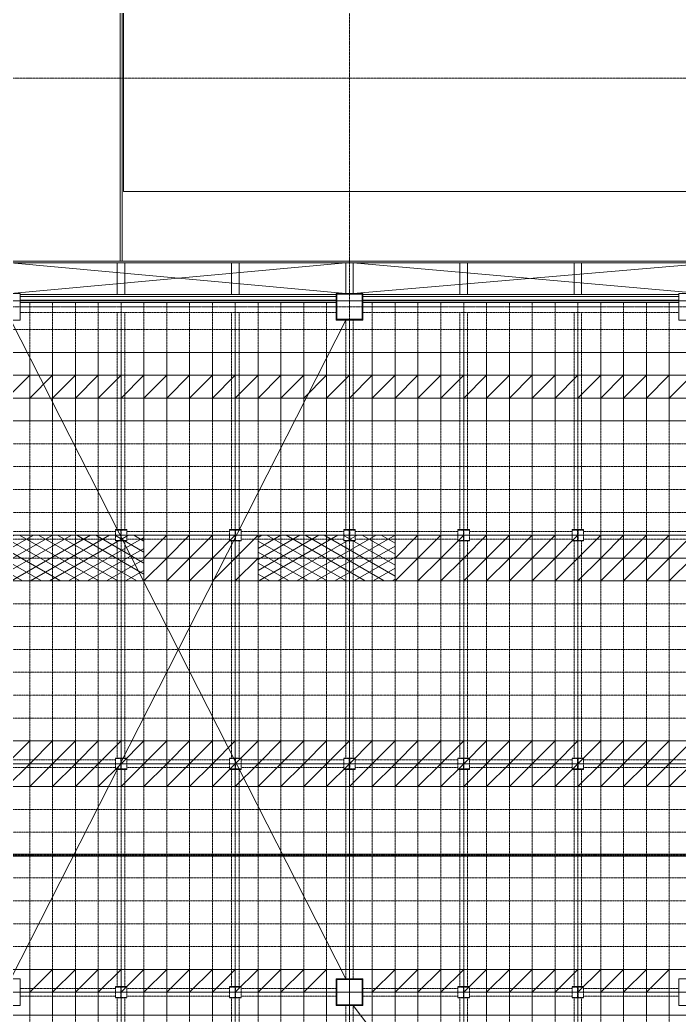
# Model space of a CAD drawing. Extents: x 73996 to 686888, y -9729 to 263202.
# Drawn here: x 310266 to 327586, y 198602 to 224733 of the extents above; entities that cross this region are included whole.
import ezdxf

# ---------------------------------------------------------------- set-up
doc = ezdxf.new("R2010")
doc.units = 0
doc.header["$LTSCALE"] = 20
doc.linetypes.add('Data Center Layout_L20$0$CENTER', pattern=[2, 1.25, -0.25, 0.25, -0.25])
doc.linetypes.add('Data Center Layout_L20$0$DOTK1', pattern=[0.1, 0.05, -0.05])
for name, color, linetype, lineweight in [('Data Center Layout_L20$0$$ALDG', 252, 'Data Center Layout_L20$0$DOTK1', 0), ('Data Center Layout_L20$0$$ALDG-P', 252, 'Continuous', 0), ('Data Center Layout_L20$0$$AREA-RC', 252, 'Continuous', 0), ('Data Center Layout_L20$0$$OOBIKI', 252, 'Data Center Layout_L20$0$DOTK1', 0), ('Data Center Layout_L20$0$ARC', 252, 'Continuous', 0), ('Data Center Layout_L20$0$H-SIN', 252, 'Data Center Layout_L20$0$CENTER', 9), ('Data Center Layout_L20$0$HOJO1', 252, 'Continuous', 0)]:
    doc.layers.add(name, color=color, linetype=linetype, lineweight=lineweight)
pattern_1 = [(30, (275940.24, 28654.4), (-125, 216.50635), []), (330, (275940.24, 28654.4), (125, 216.50635), [])]

# ---------------------------------------------------------------- blocks, each defined once
blk = doc.blocks.new('Data Center Layout_L20$0$BLANK')
blk.add_lwpolyline([(0, 0), (600, 0), (600, 600), (0, 600)], close=True)
blk = doc.blocks.new('Data Center Layout_L20$0$45%-AL-G')
blk.add_line((600, 600), (0, 0))
blk.add_lwpolyline([(0, 0), (600, 0), (600, 600), (0, 600)], close=True)
blk = doc.blocks.new('Data Center Layout_L20$0$A$C80dc7663')
at = {"layer": 'Data Center Layout_L20$0$$ALDG-P', "linetype": 'Data Center Layout_L20$0$DOTK1'}
h = blk.add_hatch(dxfattribs=at)
h.set_pattern_fill('EXP', color=256, scale=100, style=0)
h.set_pattern_definition(pattern_1)
h.paths.add_polyline_path([(351940.24, 176845.59), (355540.24, 176845.59), (355540.24, 178045.59), (351940.24, 178045.59)])
h = blk.add_hatch(dxfattribs=at)
h.set_pattern_fill('EXP', color=256, scale=100, style=0)
h.set_pattern_definition(pattern_1)
h.paths.add_polyline_path([(358540.24, 176845.59), (362140.24, 176845.59), (362140.24, 178045.59), (358540.24, 178045.59)])
at = {"layer": 'Data Center Layout_L20$0$$ALDG'}
for p, q in [((360590.24, 184045.59), (352290.24, 184045.59)), ((352540.24, 148045.59), (352540.24, 184153.09)), ((353140.24, 148045.59), (353140.24, 184153.09)), ((353740.24, 148045.59), (353740.24, 184153.09)), ((354340.24, 148045.59), (354340.24, 184153.09)), ((354940.24, 148045.59), (354940.24, 184153.09)), ((355540.24, 148045.59), (355540.24, 184153.09)), ((356140.24, 148045.59), (356140.24, 184153.09)), ((356740.24, 148045.59), (356740.24, 184153.09)), ((357340.24, 148045.59), (357340.24, 184153.09)), ((357940.24, 148045.59), (357940.24, 184153.09)), ((358540.24, 148045.59), (358540.24, 184153.09)), ((359140.24, 148045.59), (359140.24, 184153.09)), ((359740.24, 148045.59), (359740.24, 184153.09)), ((360340.24, 148045.59), (360340.24, 184153.09)), ((361290.24, 184045.59), (369590.24, 184045.59)), ((361540.24, 148045.59), (361540.24, 184153.09)), ((362140.24, 148995.59), (362140.24, 184153.09)), ((362740.24, 148995.59), (362740.24, 184153.09)), ((363340.24, 148995.59), (363340.24, 184153.09)), ((363940.24, 148995.59), (363940.24, 184153.09)), ((364540.24, 148995.59), (364540.24, 184153.09)), ((365140.24, 148995.59), (365140.24, 184153.09)), ((365740.24, 148995.59), (365740.24, 184153.09)), ((366340.24, 148995.59), (366340.24, 184153.09)), ((366940.24, 148995.59), (366940.24, 184153.09)), ((367540.24, 148995.59), (367540.24, 184153.09)), ((368140.24, 148995.59), (368140.24, 184153.09)), ((368740.24, 148995.59), (368740.24, 184153.09)), ((369340.24, 148995.59), (369340.24, 184153.09)), ((372590.24, 183445.59), (334590.24, 183445.59)), ((360940.24, 166395.59), (360940.24, 183695.59)), ((372590.24, 182845.59), (334590.24, 182845.59)), ((490090.24, 182245.59), (334590.24, 182245.59)), ((490090.24, 181645.59), (339340.24, 181645.59)), ((339340.24, 181045.59), (490090.24, 181045.59)), ((490090.24, 180445.59), (339340.24, 180445.59)), ((531290.24, 179845.59), (334590.24, 179845.59)), ((334590.24, 179245.59), (531290.24, 179245.59)), ((531290.24, 178645.59), (334590.24, 178645.59)), ((334590.24, 178045.59), (531290.24, 178045.59)), ((334590.24, 177445.59), (531290.24, 177445.59)), ((531290.24, 176845.59), (334590.24, 176845.59)), ((334590.24, 176245.59), (531290.24, 176245.59)), ((531290.24, 175645.59), (334590.24, 175645.59)), ((531290.24, 175045.59), (334590.24, 175045.59)), ((334590.24, 174445.59), (531290.24, 174445.59)), ((531290.24, 173845.59), (334590.24, 173845.59)), ((334590.24, 173245.59), (531290.24, 173245.59)), ((334590.24, 172645.59), (531290.24, 172645.59)), ((334590.24, 172045.59), (531290.24, 172045.59)), ((531290.24, 171445.59), (334590.24, 171445.59)), ((334590.24, 170845.59), (531290.24, 170845.59)), ((531290.24, 170245.59), (334590.24, 170245.59)), ((334590.24, 169645.59), (531290.24, 169645.59)), ((531290.24, 169045.59), (334590.24, 169045.59)), ((334590.24, 168445.59), (531290.24, 168445.59)), ((531290.24, 167845.59), (334590.24, 167845.59)), ((334590.24, 167245.59), (531290.24, 167245.59)), ((531290.24, 166645.59), (334590.24, 166645.59)), ((352290.24, 166045.59), (360590.24, 166045.59)), ((361290.24, 166045.59), (369590.24, 166045.59)), ((360940.24, 165695.59), (360940.24, 148395.59))]:
    blk.add_line(p, q, dxfattribs=at)
at = {"layer": 'Data Center Layout_L20$0$$AREA-RC'}
for points in [[(334590.24, 182845.59), (334590.24, 184203.09), (372590.24, 184203.09), (372590.24, 182845.59), (342940.24, 182845.59), (342940.24, 181045.59), (387940.24, 181045.59), (387940.24, 182845.59), (379390.24, 182845.59), (379390.24, 184203.09), (396590.24, 184203.09), (396590.24, 183695.59), (396940.24, 183695.59), (396940.24, 182245.59), (393340.24, 182245.59), (393340.24, 178045.59), (396940.24, 178045.59), (396940.24, 166645.59), (336340.24, 166645.59), (336340.24, 178645.59), (339940.24, 178645.59), (339940.24, 182845.59)], [(342940.24, 176845.59), (387940.24, 176845.59), (387940.24, 178045.59), (342940.24, 178045.59)], [(342940.24, 171445.59), (387940.24, 171445.59), (387940.24, 172645.59), (342940.24, 172645.59)]]:
    blk.add_lwpolyline(points, close=True, dxfattribs=at)
at = {"layer": 'Data Center Layout_L20$0$$OOBIKI'}
for p, q in [((352290.24, 183895.59), (360590.24, 183895.59)), ((354840.24, 178195.59), (354840.24, 183895.59)), ((355040.24, 178195.59), (355040.24, 183895.59)), ((357840.24, 178195.59), (357840.24, 183895.59)), ((358040.24, 178195.59), (358040.24, 183895.59)), ((361290.24, 183895.59), (369590.24, 183895.59)), ((363840.24, 178195.59), (363840.24, 183895.59)), ((364040.24, 178195.59), (364040.24, 183895.59)), ((366840.24, 178195.59), (366840.24, 183895.59)), ((367040.24, 178195.59), (367040.24, 183895.59)), ((360840.24, 178195.59), (360840.24, 183695.59)), ((361040.24, 178195.59), (361040.24, 183695.59)), ((354790.24, 178145.59), (352090.24, 178145.59)), ((357790.24, 178145.59), (355090.24, 178145.59)), ((360790.24, 178145.59), (358090.24, 178145.59)), ((363790.24, 178145.59), (361090.24, 178145.59)), ((366790.24, 178145.59), (364090.24, 178145.59)), ((369790.24, 178145.59), (367090.24, 178145.59)), ((352090.24, 177945.59), (354790.24, 177945.59)), ((354840.24, 172195.59), (354840.24, 177895.59)), ((355040.24, 172195.59), (355040.24, 177895.59)), ((355090.24, 177945.59), (357790.24, 177945.59)), ((357840.24, 172195.59), (357840.24, 177895.59)), ((358040.24, 172195.59), (358040.24, 177895.59)), ((358090.24, 177945.59), (360790.24, 177945.59)), ((360840.24, 172195.59), (360840.24, 177895.59)), ((361040.24, 172195.59), (361040.24, 177895.59)), ((361090.24, 177945.59), (363790.24, 177945.59)), ((363840.24, 172195.59), (363840.24, 177895.59)), ((364040.24, 172195.59), (364040.24, 177895.59)), ((364090.24, 177945.59), (366790.24, 177945.59)), ((366840.24, 172195.59), (366840.24, 177895.59)), ((367040.24, 172195.59), (367040.24, 177895.59)), ((367090.24, 177945.59), (369790.24, 177945.59)), ((354790.24, 172145.59), (352090.24, 172145.59)), ((352090.24, 171945.59), (354790.24, 171945.59)), ((357790.24, 172145.59), (355090.24, 172145.59)), ((355090.24, 171945.59), (357790.24, 171945.59)), ((360790.24, 172145.59), (358090.24, 172145.59)), ((358090.24, 171945.59), (360790.24, 171945.59)), ((363790.24, 172145.59), (361090.24, 172145.59)), ((361090.24, 171945.59), (363790.24, 171945.59)), ((366790.24, 172145.59), (364090.24, 172145.59)), ((364090.24, 171945.59), (366790.24, 171945.59)), ((369790.24, 172145.59), (367090.24, 172145.59)), ((367090.24, 171945.59), (369790.24, 171945.59)), ((354840.24, 166195.59), (354840.24, 171895.59)), ((355040.24, 166195.59), (355040.24, 171895.59)), ((357840.24, 166195.59), (357840.24, 171895.59)), ((358040.24, 166195.59), (358040.24, 171895.59)), ((360840.24, 166395.59), (360840.24, 171895.59)), ((361040.24, 166395.59), (361040.24, 171895.59)), ((363840.24, 166195.59), (363840.24, 171895.59)), ((364040.24, 166195.59), (364040.24, 171895.59)), ((366840.24, 166195.59), (366840.24, 171895.59)), ((367040.24, 166195.59), (367040.24, 171895.59)), ((352290.24, 166145.59), (354790.24, 166145.59)), ((352290.24, 165945.59), (354790.24, 165945.59)), ((355090.24, 166145.59), (357790.24, 166145.59)), ((355090.24, 165945.59), (357790.24, 165945.59)), ((358090.24, 166145.59), (360590.24, 166145.59)), ((358090.24, 165945.59), (360590.24, 165945.59)), ((361290.24, 166145.59), (363790.24, 166145.59)), ((361290.24, 165945.59), (363790.24, 165945.59)), ((364090.24, 166145.59), (366790.24, 166145.59)), ((364090.24, 165945.59), (366790.24, 165945.59)), ((367090.24, 166145.59), (369590.24, 166145.59)), ((367090.24, 165945.59), (369590.24, 165945.59)), ((354840.24, 160195.59), (354840.24, 165895.59)), ((355040.24, 160195.59), (355040.24, 165895.59)), ((357840.24, 160195.59), (357840.24, 165895.59)), ((358040.24, 160195.59), (358040.24, 165895.59)), ((360840.24, 160195.59), (360840.24, 165695.59)), ((361040.24, 160195.59), (361040.24, 165695.59)), ((363840.24, 160195.59), (363840.24, 165895.59)), ((364040.24, 160195.59), (364040.24, 165895.59)), ((366840.24, 160195.59), (366840.24, 165895.59)), ((367040.24, 160195.59), (367040.24, 165895.59))]:
    blk.add_line(p, q, dxfattribs=at)
at = {"layer": 'Data Center Layout_L20$0$$OOBIKI', "linetype": 'Data Center Layout_L20$0$DOTK1'}
for points in [[(354790.24, 178195.59), (355090.24, 178195.59), (355090.24, 178180.59), (354945.24, 178180.59), (354945.24, 177910.59), (355090.24, 177910.59), (355090.24, 177895.59), (354790.24, 177895.59), (354790.24, 177910.59), (354935.24, 177910.59), (354935.24, 178180.59), (354790.24, 178180.59)], [(357790.24, 178195.59), (358090.24, 178195.59), (358090.24, 178180.59), (357945.24, 178180.59), (357945.24, 177910.59), (358090.24, 177910.59), (358090.24, 177895.59), (357790.24, 177895.59), (357790.24, 177910.59), (357935.24, 177910.59), (357935.24, 178180.59), (357790.24, 178180.59)], [(360790.24, 178195.59), (361090.24, 178195.59), (361090.24, 178180.59), (360945.24, 178180.59), (360945.24, 177910.59), (361090.24, 177910.59), (361090.24, 177895.59), (360790.24, 177895.59), (360790.24, 177910.59), (360935.24, 177910.59), (360935.24, 178180.59), (360790.24, 178180.59)], [(363790.24, 178195.59), (364090.24, 178195.59), (364090.24, 178180.59), (363945.24, 178180.59), (363945.24, 177910.59), (364090.24, 177910.59), (364090.24, 177895.59), (363790.24, 177895.59), (363790.24, 177910.59), (363935.24, 177910.59), (363935.24, 178180.59), (363790.24, 178180.59)], [(366790.24, 178195.59), (367090.24, 178195.59), (367090.24, 178180.59), (366945.24, 178180.59), (366945.24, 177910.59), (367090.24, 177910.59), (367090.24, 177895.59), (366790.24, 177895.59), (366790.24, 177910.59), (366935.24, 177910.59), (366935.24, 178180.59), (366790.24, 178180.59)], [(354790.24, 172195.59), (355090.24, 172195.59), (355090.24, 172180.59), (354945.24, 172180.59), (354945.24, 171910.59), (355090.24, 171910.59), (355090.24, 171895.59), (354790.24, 171895.59), (354790.24, 171910.59), (354935.24, 171910.59), (354935.24, 172180.59), (354790.24, 172180.59)], [(357790.24, 172195.59), (358090.24, 172195.59), (358090.24, 172180.59), (357945.24, 172180.59), (357945.24, 171910.59), (358090.24, 171910.59), (358090.24, 171895.59), (357790.24, 171895.59), (357790.24, 171910.59), (357935.24, 171910.59), (357935.24, 172180.59), (357790.24, 172180.59)], [(360790.24, 172195.59), (361090.24, 172195.59), (361090.24, 172180.59), (360945.24, 172180.59), (360945.24, 171910.59), (361090.24, 171910.59), (361090.24, 171895.59), (360790.24, 171895.59), (360790.24, 171910.59), (360935.24, 171910.59), (360935.24, 172180.59), (360790.24, 172180.59)], [(363790.24, 172195.59), (364090.24, 172195.59), (364090.24, 172180.59), (363945.24, 172180.59), (363945.24, 171910.59), (364090.24, 171910.59), (364090.24, 171895.59), (363790.24, 171895.59), (363790.24, 171910.59), (363935.24, 171910.59), (363935.24, 172180.59), (363790.24, 172180.59)], [(366790.24, 172195.59), (367090.24, 172195.59), (367090.24, 172180.59), (366945.24, 172180.59), (366945.24, 171910.59), (367090.24, 171910.59), (367090.24, 171895.59), (366790.24, 171895.59), (366790.24, 171910.59), (366935.24, 171910.59), (366935.24, 172180.59), (366790.24, 172180.59)], [(354790.24, 166195.59), (355090.24, 166195.59), (355090.24, 166180.59), (354945.24, 166180.59), (354945.24, 165910.59), (355090.24, 165910.59), (355090.24, 165895.59), (354790.24, 165895.59), (354790.24, 165910.59), (354935.24, 165910.59), (354935.24, 166180.59), (354790.24, 166180.59)], [(357790.24, 166195.59), (358090.24, 166195.59), (358090.24, 166180.59), (357945.24, 166180.59), (357945.24, 165910.59), (358090.24, 165910.59), (358090.24, 165895.59), (357790.24, 165895.59), (357790.24, 165910.59), (357935.24, 165910.59), (357935.24, 166180.59), (357790.24, 166180.59)], [(363790.24, 166195.59), (364090.24, 166195.59), (364090.24, 166180.59), (363945.24, 166180.59), (363945.24, 165910.59), (364090.24, 165910.59), (364090.24, 165895.59), (363790.24, 165895.59), (363790.24, 165910.59), (363935.24, 165910.59), (363935.24, 166180.59), (363790.24, 166180.59)], [(366790.24, 166195.59), (367090.24, 166195.59), (367090.24, 166180.59), (366945.24, 166180.59), (366945.24, 165910.59), (367090.24, 165910.59), (367090.24, 165895.59), (366790.24, 165895.59), (366790.24, 165910.59), (366935.24, 165910.59), (366935.24, 166180.59), (366790.24, 166180.59)]]:
    blk.add_lwpolyline(points, close=True, dxfattribs=at)
at = {"layer": 'Data Center Layout_L20$0$$OOBIKI'}
for points in [[(354790.24, 177895.59), (355090.24, 177895.59), (355090.24, 178195.59), (354790.24, 178195.59)], [(357790.24, 177895.59), (358090.24, 177895.59), (358090.24, 178195.59), (357790.24, 178195.59)], [(360790.24, 177895.59), (361090.24, 177895.59), (361090.24, 178195.59), (360790.24, 178195.59)], [(363790.24, 177895.59), (364090.24, 177895.59), (364090.24, 178195.59), (363790.24, 178195.59)], [(366790.24, 177895.59), (367090.24, 177895.59), (367090.24, 178195.59), (366790.24, 178195.59)], [(354790.24, 171895.59), (355090.24, 171895.59), (355090.24, 172195.59), (354790.24, 172195.59)], [(357790.24, 171895.59), (358090.24, 171895.59), (358090.24, 172195.59), (357790.24, 172195.59)], [(360790.24, 171895.59), (361090.24, 171895.59), (361090.24, 172195.59), (360790.24, 172195.59)], [(363790.24, 171895.59), (364090.24, 171895.59), (364090.24, 172195.59), (363790.24, 172195.59)], [(366790.24, 171895.59), (367090.24, 171895.59), (367090.24, 172195.59), (366790.24, 172195.59)], [(354790.24, 165895.59), (355090.24, 165895.59), (355090.24, 166195.59), (354790.24, 166195.59)], [(357790.24, 165895.59), (358090.24, 165895.59), (358090.24, 166195.59), (357790.24, 166195.59)], [(363790.24, 165895.59), (364090.24, 165895.59), (364090.24, 166195.59), (363790.24, 166195.59)], [(366790.24, 165895.59), (367090.24, 165895.59), (367090.24, 166195.59), (366790.24, 166195.59)]]:
    blk.add_lwpolyline(points, close=True, dxfattribs=at)
at = {"layer": 'Data Center Layout_L20$0$ARC'}
for p, q in [((354915.24, 193715.59), (354915.24, 185245.59)), ((354965.24, 193715.59), (354965.24, 185245.59)), ((336340.24, 185245.59), (370540.24, 185245.59)), ((336390.24, 185195.59), (370490.24, 185195.59)), ((352040.24, 184395.59), (360840.24, 185195.59)), ((352040.24, 185195.59), (360840.24, 184395.59)), ((361040.24, 184395.59), (370490.24, 185195.59)), ((361040.24, 185195.59), (370490.24, 184365.59)), ((360590.24, 184365.59), (352290.24, 184365.59)), ((360590.24, 184315.59), (352290.24, 184315.59)), ((369590.24, 184365.59), (361290.24, 184365.59)), ((369590.24, 184315.59), (361290.24, 184315.59)), ((360590.24, 184215.59), (352290.24, 184215.59)), ((360590.24, 184203.09), (352290.24, 184203.09)), ((360590.24, 184153.09), (352290.24, 184153.09)), ((369590.24, 184215.59), (361290.24, 184215.59)), ((369590.24, 184203.09), (361290.24, 184203.09)), ((369590.24, 184153.09), (361290.24, 184153.09)), ((367540.24, 169555.59), (367540.24, 169855.59)), ((339915.7, 169620.59), (391565.24, 169620.59)), ((339965.24, 169670.59), (391515.24, 169670.59))]:
    blk.add_line(p, q, dxfattribs=at)
for points in [[(390940.24, 187070.59), (355000.24, 187070.59), (355000.24, 202045.59), (390940.24, 202045.59)], [(354840.24, 184365.59), (355040.24, 184365.59), (355040.24, 185195.59), (354840.24, 185195.59)], [(357840.24, 184365.59), (358040.24, 184365.59), (358040.24, 185195.59), (357840.24, 185195.59)], [(360840.24, 184395.59), (361040.24, 184395.59), (361040.24, 185195.59), (360840.24, 185195.59)], [(363840.24, 184365.59), (364040.24, 184365.59), (364040.24, 185195.59), (363840.24, 185195.59)], [(366840.24, 184365.59), (367040.24, 184365.59), (367040.24, 185195.59), (366840.24, 185195.59)], [(351590.24, 183695.59), (351590.24, 184395.59), (352290.24, 184395.59), (352290.24, 183695.59)], [(360590.24, 183695.59), (360590.24, 184395.59), (361290.24, 184395.59), (361290.24, 183695.59)], [(360610.24, 183715.59), (360610.24, 184375.59), (361270.24, 184375.59), (361270.24, 183715.59)], [(369590.24, 183695.59), (369590.24, 184395.59), (370290.24, 184395.59), (370290.24, 183695.59)], [(351940.24, 176845.59), (355540.24, 176845.59), (355540.24, 178045.59), (351940.24, 178045.59)], [(358540.24, 176845.59), (362140.24, 176845.59), (362140.24, 178045.59), (358540.24, 178045.59)], [(365790.24, 169620.59), (365740.24, 169620.59), (365740.24, 169670.59), (365790.24, 169670.59)], [(369290.24, 169620.59), (369340.24, 169620.59), (369340.24, 169670.59), (369290.24, 169670.59)], [(351590.24, 165695.59), (351590.24, 166395.59), (352290.24, 166395.59), (352290.24, 165695.59)], [(360590.24, 165695.59), (360590.24, 166395.59), (361290.24, 166395.59), (361290.24, 165695.59)], [(360610.24, 165715.59), (360610.24, 166375.59), (361270.24, 166375.59), (361270.24, 165715.59)], [(369590.24, 165695.59), (369590.24, 166395.59), (370290.24, 166395.59), (370290.24, 165695.59)]]:
    blk.add_lwpolyline(points, close=True, dxfattribs=at)
for points in [[(352330.24, 184225.59), (352330.24, 184215.59), (352290.24, 184215.59), (352290.24, 184315.59), (352330.24, 184315.59), (352330.24, 184305.59)], [(360550.24, 184225.59), (360550.24, 184215.59), (360590.24, 184215.59), (360590.24, 184315.59), (360550.24, 184315.59), (360550.24, 184305.59)], [(361330.24, 184225.59), (361330.24, 184215.59), (361290.24, 184215.59), (361290.24, 184315.59), (361330.24, 184315.59), (361330.24, 184305.59)], [(369550.24, 184225.59), (369550.24, 184215.59), (369590.24, 184215.59), (369590.24, 184315.59), (369550.24, 184315.59), (369550.24, 184305.59)]]:
    blk.add_lwpolyline(points, dxfattribs=at)
at = {"layer": 'Data Center Layout_L20$0$H-SIN'}
for p, q in [((360940.24, 124521.53), (360940.24, 230045.59)), ((294307.41, 190045.59), (588940.24, 190045.59)), ((294307.41, 184045.59), (588940.24, 184045.59)), ((294307.41, 178045.59), (588940.24, 178045.59)), ((294307.41, 172045.59), (588940.24, 172045.59)), ((294307.41, 166045.59), (588940.24, 166045.59))]:
    blk.add_line(p, q, dxfattribs=at)
at = {"layer": 'Data Center Layout_L20$0$HOJO1'}
for p, q in [((352040.24, 183695.59), (360840.24, 166395.59)), ((352040.24, 166395.59), (360840.24, 183695.59)), ((361040.24, 165695.59), (369840.24, 154145.59))]:
    blk.add_line(p, q, dxfattribs=at)
at = {"layer": 'Data Center Layout_L20$0$$ALDG-P'}
for name, p in [('Data Center Layout_L20$0$BLANK', (351940.24, 182245.59)), ('Data Center Layout_L20$0$BLANK', (352540.24, 182245.59)), ('Data Center Layout_L20$0$BLANK', (353140.24, 182245.59)), ('Data Center Layout_L20$0$BLANK', (353740.24, 182245.59)), ('Data Center Layout_L20$0$BLANK', (354340.24, 182245.59)), ('Data Center Layout_L20$0$BLANK', (354940.24, 182245.59)), ('Data Center Layout_L20$0$BLANK', (355540.24, 182245.59)), ('Data Center Layout_L20$0$BLANK', (356140.24, 182245.59)), ('Data Center Layout_L20$0$BLANK', (356740.24, 182245.59)), ('Data Center Layout_L20$0$BLANK', (357340.24, 182245.59)), ('Data Center Layout_L20$0$BLANK', (357940.24, 182245.59)), ('Data Center Layout_L20$0$BLANK', (358540.24, 182245.59)), ('Data Center Layout_L20$0$BLANK', (359140.24, 182245.59)), ('Data Center Layout_L20$0$BLANK', (359740.24, 182245.59)), ('Data Center Layout_L20$0$BLANK', (360340.24, 182245.59)), ('Data Center Layout_L20$0$BLANK', (360940.24, 182245.59)), ('Data Center Layout_L20$0$BLANK', (361540.24, 182245.59)), ('Data Center Layout_L20$0$BLANK', (362140.24, 182245.59)), ('Data Center Layout_L20$0$BLANK', (362740.24, 182245.59)), ('Data Center Layout_L20$0$BLANK', (363340.24, 182245.59)), ('Data Center Layout_L20$0$BLANK', (363940.24, 182245.59)), ('Data Center Layout_L20$0$BLANK', (364540.24, 182245.59)), ('Data Center Layout_L20$0$BLANK', (365140.24, 182245.59)), ('Data Center Layout_L20$0$BLANK', (365740.24, 182245.59)), ('Data Center Layout_L20$0$BLANK', (366340.24, 182245.59)), ('Data Center Layout_L20$0$BLANK', (366940.24, 182245.59)), ('Data Center Layout_L20$0$BLANK', (367540.24, 182245.59)), ('Data Center Layout_L20$0$BLANK', (368140.24, 182245.59)), ('Data Center Layout_L20$0$BLANK', (368740.24, 182245.59)), ('Data Center Layout_L20$0$BLANK', (369340.24, 182245.59)), ('Data Center Layout_L20$0$45%-AL-G', (351940.24, 181645.59)), ('Data Center Layout_L20$0$45%-AL-G', (352540.24, 181645.59)), ('Data Center Layout_L20$0$45%-AL-G', (353140.24, 181645.59)), ('Data Center Layout_L20$0$45%-AL-G', (353740.24, 181645.59)), ('Data Center Layout_L20$0$45%-AL-G', (354340.24, 181645.59)), ('Data Center Layout_L20$0$45%-AL-G', (354940.24, 181645.59)), ('Data Center Layout_L20$0$45%-AL-G', (355540.24, 181645.59)), ('Data Center Layout_L20$0$45%-AL-G', (356140.24, 181645.59)), ('Data Center Layout_L20$0$45%-AL-G', (356740.24, 181645.59)), ('Data Center Layout_L20$0$45%-AL-G', (357340.24, 181645.59)), ('Data Center Layout_L20$0$45%-AL-G', (357940.24, 181645.59)), ('Data Center Layout_L20$0$45%-AL-G', (358540.24, 181645.59)), ('Data Center Layout_L20$0$45%-AL-G', (359140.24, 181645.59)), ('Data Center Layout_L20$0$45%-AL-G', (359740.24, 181645.59)), ('Data Center Layout_L20$0$45%-AL-G', (360340.24, 181645.59)), ('Data Center Layout_L20$0$45%-AL-G', (360940.24, 181645.59)), ('Data Center Layout_L20$0$45%-AL-G', (361540.24, 181645.59)), ('Data Center Layout_L20$0$45%-AL-G', (362140.24, 181645.59)), ('Data Center Layout_L20$0$45%-AL-G', (362740.24, 181645.59)), ('Data Center Layout_L20$0$45%-AL-G', (363340.24, 181645.59)), ('Data Center Layout_L20$0$45%-AL-G', (363940.24, 181645.59)), ('Data Center Layout_L20$0$45%-AL-G', (364540.24, 181645.59)), ('Data Center Layout_L20$0$45%-AL-G', (365140.24, 181645.59)), ('Data Center Layout_L20$0$45%-AL-G', (365740.24, 181645.59)), ('Data Center Layout_L20$0$45%-AL-G', (366340.24, 181645.59)), ('Data Center Layout_L20$0$45%-AL-G', (366940.24, 181645.59)), ('Data Center Layout_L20$0$45%-AL-G', (367540.24, 181645.59)), ('Data Center Layout_L20$0$45%-AL-G', (368140.24, 181645.59)), ('Data Center Layout_L20$0$45%-AL-G', (368740.24, 181645.59)), ('Data Center Layout_L20$0$45%-AL-G', (369340.24, 181645.59)), ('Data Center Layout_L20$0$BLANK', (351940.24, 181045.59)), ('Data Center Layout_L20$0$BLANK', (352540.24, 181045.59)), ('Data Center Layout_L20$0$BLANK', (353140.24, 181045.59)), ('Data Center Layout_L20$0$BLANK', (353740.24, 181045.59)), ('Data Center Layout_L20$0$BLANK', (354340.24, 181045.59)), ('Data Center Layout_L20$0$BLANK', (354940.24, 181045.59)), ('Data Center Layout_L20$0$BLANK', (355540.24, 181045.59)), ('Data Center Layout_L20$0$BLANK', (356140.24, 181045.59)), ('Data Center Layout_L20$0$BLANK', (356740.24, 181045.59)), ('Data Center Layout_L20$0$BLANK', (357340.24, 181045.59)), ('Data Center Layout_L20$0$BLANK', (357940.24, 181045.59)), ('Data Center Layout_L20$0$BLANK', (358540.24, 181045.59)), ('Data Center Layout_L20$0$BLANK', (359140.24, 181045.59)), ('Data Center Layout_L20$0$BLANK', (359740.24, 181045.59)), ('Data Center Layout_L20$0$BLANK', (360340.24, 181045.59)), ('Data Center Layout_L20$0$BLANK', (360940.24, 181045.59)), ('Data Center Layout_L20$0$BLANK', (361540.24, 181045.59)), ('Data Center Layout_L20$0$BLANK', (362140.24, 181045.59)), ('Data Center Layout_L20$0$BLANK', (362740.24, 181045.59)), ('Data Center Layout_L20$0$BLANK', (363340.24, 181045.59)), ('Data Center Layout_L20$0$BLANK', (363940.24, 181045.59)), ('Data Center Layout_L20$0$BLANK', (364540.24, 181045.59)), ('Data Center Layout_L20$0$BLANK', (365140.24, 181045.59)), ('Data Center Layout_L20$0$BLANK', (365740.24, 181045.59)), ('Data Center Layout_L20$0$BLANK', (366340.24, 181045.59)), ('Data Center Layout_L20$0$BLANK', (366940.24, 181045.59)), ('Data Center Layout_L20$0$BLANK', (367540.24, 181045.59)), ('Data Center Layout_L20$0$BLANK', (368140.24, 181045.59)), ('Data Center Layout_L20$0$BLANK', (368740.24, 181045.59)), ('Data Center Layout_L20$0$BLANK', (369340.24, 181045.59)), ('Data Center Layout_L20$0$45%-AL-G', (355540.24, 177445.59)), ('Data Center Layout_L20$0$45%-AL-G', (356140.24, 177445.59)), ('Data Center Layout_L20$0$45%-AL-G', (356740.24, 177445.59)), ('Data Center Layout_L20$0$45%-AL-G', (357340.24, 177445.59)), ('Data Center Layout_L20$0$45%-AL-G', (357940.24, 177445.59)), ('Data Center Layout_L20$0$45%-AL-G', (362140.24, 177445.59)), ('Data Center Layout_L20$0$45%-AL-G', (362740.24, 177445.59)), ('Data Center Layout_L20$0$45%-AL-G', (363340.24, 177445.59)), ('Data Center Layout_L20$0$45%-AL-G', (363940.24, 177445.59)), ('Data Center Layout_L20$0$45%-AL-G', (364540.24, 177445.59)), ('Data Center Layout_L20$0$45%-AL-G', (365140.24, 177445.59)), ('Data Center Layout_L20$0$45%-AL-G', (365740.24, 177445.59)), ('Data Center Layout_L20$0$45%-AL-G', (366340.24, 177445.59)), ('Data Center Layout_L20$0$45%-AL-G', (366940.24, 177445.59)), ('Data Center Layout_L20$0$45%-AL-G', (367540.24, 177445.59)), ('Data Center Layout_L20$0$45%-AL-G', (368140.24, 177445.59)), ('Data Center Layout_L20$0$45%-AL-G', (368740.24, 177445.59)), ('Data Center Layout_L20$0$45%-AL-G', (369340.24, 177445.59)), ('Data Center Layout_L20$0$45%-AL-G', (355540.24, 176845.59)), ('Data Center Layout_L20$0$45%-AL-G', (356140.24, 176845.59)), ('Data Center Layout_L20$0$45%-AL-G', (356740.24, 176845.59)), ('Data Center Layout_L20$0$45%-AL-G', (357340.24, 176845.59)), ('Data Center Layout_L20$0$45%-AL-G', (357940.24, 176845.59)), ('Data Center Layout_L20$0$45%-AL-G', (362140.24, 176845.59)), ('Data Center Layout_L20$0$45%-AL-G', (362740.24, 176845.59)), ('Data Center Layout_L20$0$45%-AL-G', (363340.24, 176845.59)), ('Data Center Layout_L20$0$45%-AL-G', (363940.24, 176845.59)), ('Data Center Layout_L20$0$45%-AL-G', (364540.24, 176845.59)), ('Data Center Layout_L20$0$45%-AL-G', (365140.24, 176845.59)), ('Data Center Layout_L20$0$45%-AL-G', (365740.24, 176845.59)), ('Data Center Layout_L20$0$45%-AL-G', (366340.24, 176845.59)), ('Data Center Layout_L20$0$45%-AL-G', (366940.24, 176845.59)), ('Data Center Layout_L20$0$45%-AL-G', (367540.24, 176845.59)), ('Data Center Layout_L20$0$45%-AL-G', (368140.24, 176845.59)), ('Data Center Layout_L20$0$45%-AL-G', (368740.24, 176845.59)), ('Data Center Layout_L20$0$45%-AL-G', (369340.24, 176845.59)), ('Data Center Layout_L20$0$45%-AL-G', (351940.24, 172045.59)), ('Data Center Layout_L20$0$45%-AL-G', (352540.24, 172045.59)), ('Data Center Layout_L20$0$45%-AL-G', (353140.24, 172045.59)), ('Data Center Layout_L20$0$45%-AL-G', (353740.24, 172045.59)), ('Data Center Layout_L20$0$45%-AL-G', (354340.24, 172045.59)), ('Data Center Layout_L20$0$45%-AL-G', (354940.24, 172045.59)), ('Data Center Layout_L20$0$45%-AL-G', (355540.24, 172045.59)), ('Data Center Layout_L20$0$45%-AL-G', (356140.24, 172045.59)), ('Data Center Layout_L20$0$45%-AL-G', (356740.24, 172045.59)), ('Data Center Layout_L20$0$45%-AL-G', (357340.24, 172045.59)), ('Data Center Layout_L20$0$45%-AL-G', (357940.24, 172045.59)), ('Data Center Layout_L20$0$45%-AL-G', (358540.24, 172045.59)), ('Data Center Layout_L20$0$45%-AL-G', (359140.24, 172045.59)), ('Data Center Layout_L20$0$45%-AL-G', (359740.24, 172045.59)), ('Data Center Layout_L20$0$45%-AL-G', (360340.24, 172045.59)), ('Data Center Layout_L20$0$45%-AL-G', (360940.24, 172045.59)), ('Data Center Layout_L20$0$45%-AL-G', (361540.24, 172045.59)), ('Data Center Layout_L20$0$45%-AL-G', (362140.24, 172045.59)), ('Data Center Layout_L20$0$45%-AL-G', (362740.24, 172045.59)), ('Data Center Layout_L20$0$45%-AL-G', (363340.24, 172045.59)), ('Data Center Layout_L20$0$45%-AL-G', (363940.24, 172045.59)), ('Data Center Layout_L20$0$45%-AL-G', (364540.24, 172045.59)), ('Data Center Layout_L20$0$45%-AL-G', (365140.24, 172045.59)), ('Data Center Layout_L20$0$45%-AL-G', (365740.24, 172045.59)), ('Data Center Layout_L20$0$45%-AL-G', (366340.24, 172045.59)), ('Data Center Layout_L20$0$45%-AL-G', (366940.24, 172045.59)), ('Data Center Layout_L20$0$45%-AL-G', (367540.24, 172045.59)), ('Data Center Layout_L20$0$45%-AL-G', (368140.24, 172045.59)), ('Data Center Layout_L20$0$45%-AL-G', (368740.24, 172045.59)), ('Data Center Layout_L20$0$45%-AL-G', (369340.24, 172045.59)), ('Data Center Layout_L20$0$45%-AL-G', (351940.24, 171445.59)), ('Data Center Layout_L20$0$45%-AL-G', (352540.24, 171445.59)), ('Data Center Layout_L20$0$45%-AL-G', (353140.24, 171445.59)), ('Data Center Layout_L20$0$45%-AL-G', (353740.24, 171445.59)), ('Data Center Layout_L20$0$45%-AL-G', (354340.24, 171445.59)), ('Data Center Layout_L20$0$45%-AL-G', (354940.24, 171445.59)), ('Data Center Layout_L20$0$45%-AL-G', (355540.24, 171445.59)), ('Data Center Layout_L20$0$45%-AL-G', (356140.24, 171445.59)), ('Data Center Layout_L20$0$45%-AL-G', (356740.24, 171445.59)), ('Data Center Layout_L20$0$45%-AL-G', (357340.24, 171445.59)), ('Data Center Layout_L20$0$45%-AL-G', (357940.24, 171445.59)), ('Data Center Layout_L20$0$45%-AL-G', (358540.24, 171445.59)), ('Data Center Layout_L20$0$45%-AL-G', (359140.24, 171445.59)), ('Data Center Layout_L20$0$45%-AL-G', (359740.24, 171445.59)), ('Data Center Layout_L20$0$45%-AL-G', (360340.24, 171445.59)), ('Data Center Layout_L20$0$45%-AL-G', (360940.24, 171445.59)), ('Data Center Layout_L20$0$45%-AL-G', (361540.24, 171445.59)), ('Data Center Layout_L20$0$45%-AL-G', (362140.24, 171445.59)), ('Data Center Layout_L20$0$45%-AL-G', (362740.24, 171445.59)), ('Data Center Layout_L20$0$45%-AL-G', (363340.24, 171445.59)), ('Data Center Layout_L20$0$45%-AL-G', (363940.24, 171445.59)), ('Data Center Layout_L20$0$45%-AL-G', (364540.24, 171445.59)), ('Data Center Layout_L20$0$45%-AL-G', (365140.24, 171445.59)), ('Data Center Layout_L20$0$45%-AL-G', (365740.24, 171445.59)), ('Data Center Layout_L20$0$45%-AL-G', (366340.24, 171445.59)), ('Data Center Layout_L20$0$45%-AL-G', (366940.24, 171445.59)), ('Data Center Layout_L20$0$45%-AL-G', (367540.24, 171445.59)), ('Data Center Layout_L20$0$45%-AL-G', (368140.24, 171445.59)), ('Data Center Layout_L20$0$45%-AL-G', (368740.24, 171445.59)), ('Data Center Layout_L20$0$45%-AL-G', (369340.24, 171445.59)), ('Data Center Layout_L20$0$BLANK', (351940.24, 166045.59)), ('Data Center Layout_L20$0$45%-AL-G', (352540.24, 166045.59)), ('Data Center Layout_L20$0$45%-AL-G', (353140.24, 166045.59)), ('Data Center Layout_L20$0$45%-AL-G', (353740.24, 166045.59)), ('Data Center Layout_L20$0$45%-AL-G', (354340.24, 166045.59)), ('Data Center Layout_L20$0$45%-AL-G', (354940.24, 166045.59)), ('Data Center Layout_L20$0$45%-AL-G', (355540.24, 166045.59)), ('Data Center Layout_L20$0$45%-AL-G', (356140.24, 166045.59)), ('Data Center Layout_L20$0$45%-AL-G', (356740.24, 166045.59)), ('Data Center Layout_L20$0$45%-AL-G', (357340.24, 166045.59)), ('Data Center Layout_L20$0$45%-AL-G', (357940.24, 166045.59)), ('Data Center Layout_L20$0$45%-AL-G', (358540.24, 166045.59)), ('Data Center Layout_L20$0$45%-AL-G', (359140.24, 166045.59)), ('Data Center Layout_L20$0$45%-AL-G', (359740.24, 166045.59)), ('Data Center Layout_L20$0$BLANK', (360340.24, 166045.59)), ('Data Center Layout_L20$0$BLANK', (360940.24, 166045.59)), ('Data Center Layout_L20$0$45%-AL-G', (361540.24, 166045.59)), ('Data Center Layout_L20$0$45%-AL-G', (362140.24, 166045.59)), ('Data Center Layout_L20$0$45%-AL-G', (362740.24, 166045.59)), ('Data Center Layout_L20$0$45%-AL-G', (363340.24, 166045.59)), ('Data Center Layout_L20$0$45%-AL-G', (363940.24, 166045.59)), ('Data Center Layout_L20$0$45%-AL-G', (364540.24, 166045.59)), ('Data Center Layout_L20$0$45%-AL-G', (365140.24, 166045.59)), ('Data Center Layout_L20$0$45%-AL-G', (365740.24, 166045.59)), ('Data Center Layout_L20$0$45%-AL-G', (366340.24, 166045.59)), ('Data Center Layout_L20$0$45%-AL-G', (366940.24, 166045.59)), ('Data Center Layout_L20$0$45%-AL-G', (367540.24, 166045.59)), ('Data Center Layout_L20$0$45%-AL-G', (368140.24, 166045.59)), ('Data Center Layout_L20$0$45%-AL-G', (368740.24, 166045.59)), ('Data Center Layout_L20$0$BLANK', (369340.24, 166045.59)), ('Data Center Layout_L20$0$BLANK', (351940.24, 165445.59)), ('Data Center Layout_L20$0$BLANK', (352540.24, 165445.59)), ('Data Center Layout_L20$0$BLANK', (353140.24, 165445.59)), ('Data Center Layout_L20$0$BLANK', (353740.24, 165445.59)), ('Data Center Layout_L20$0$BLANK', (354340.24, 165445.59)), ('Data Center Layout_L20$0$BLANK', (354940.24, 165445.59)), ('Data Center Layout_L20$0$BLANK', (355540.24, 165445.59)), ('Data Center Layout_L20$0$BLANK', (356140.24, 165445.59)), ('Data Center Layout_L20$0$BLANK', (356740.24, 165445.59)), ('Data Center Layout_L20$0$BLANK', (357340.24, 165445.59)), ('Data Center Layout_L20$0$BLANK', (357940.24, 165445.59)), ('Data Center Layout_L20$0$BLANK', (358540.24, 165445.59)), ('Data Center Layout_L20$0$BLANK', (359140.24, 165445.59)), ('Data Center Layout_L20$0$BLANK', (359740.24, 165445.59)), ('Data Center Layout_L20$0$BLANK', (360340.24, 165445.59)), ('Data Center Layout_L20$0$BLANK', (360940.24, 165445.59)), ('Data Center Layout_L20$0$BLANK', (361540.24, 165445.59)), ('Data Center Layout_L20$0$BLANK', (362140.24, 165445.59)), ('Data Center Layout_L20$0$BLANK', (362740.24, 165445.59)), ('Data Center Layout_L20$0$BLANK', (363340.24, 165445.59)), ('Data Center Layout_L20$0$BLANK', (363940.24, 165445.59)), ('Data Center Layout_L20$0$BLANK', (364540.24, 165445.59)), ('Data Center Layout_L20$0$BLANK', (365140.24, 165445.59)), ('Data Center Layout_L20$0$BLANK', (365740.24, 165445.59)), ('Data Center Layout_L20$0$BLANK', (366340.24, 165445.59)), ('Data Center Layout_L20$0$BLANK', (366940.24, 165445.59)), ('Data Center Layout_L20$0$BLANK', (367540.24, 165445.59)), ('Data Center Layout_L20$0$BLANK', (368140.24, 165445.59)), ('Data Center Layout_L20$0$BLANK', (368740.24, 165445.59)), ('Data Center Layout_L20$0$BLANK', (369340.24, 165445.59))]:
    blk.add_blockref(name, p, dxfattribs=at)
blk = doc.blocks.new('Data Center Layout_L20')
blk.add_blockref('Data Center Layout_L20$0$A$C80dc7663', (-42015, 33157))

msp = doc.modelspace()

# ---------------------------------------------------------------- block references
msp.add_blockref('Data Center Layout_L20', (0, 0))

doc.saveas('drawing.dxf')
